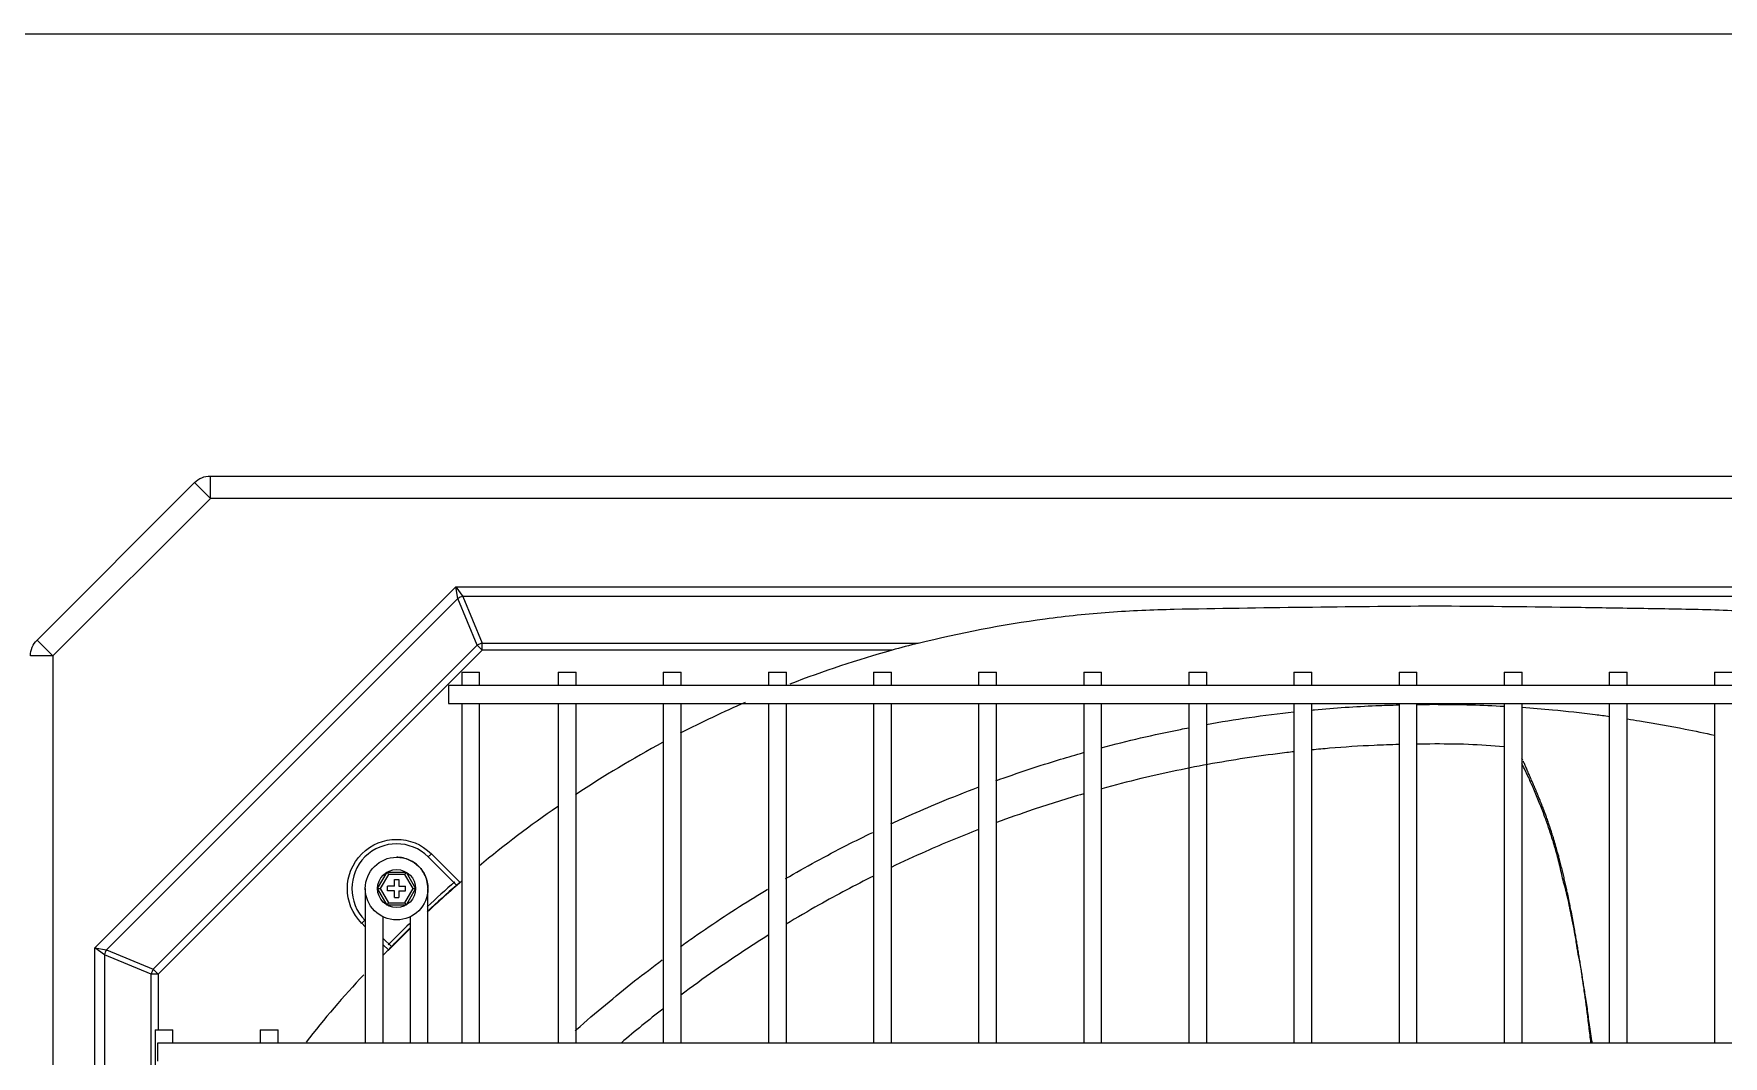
# Model space of a CAD drawing. Header units: millimetres. Extents: x 0 to 504600, y 0 to 118800.
# Drawn here: x 435575 to 435952.6, y 47969.8 to 48198.4 of the extents above; entities that cross this region are included whole.
import ezdxf

# ---------------------------------------------------------------- set-up
doc = ezdxf.new("R2010")
doc.units = ezdxf.units.MM
doc.header["$LTSCALE"] = 200
doc.layers.add('LG-AIRCON', color=240, linetype='Continuous')

# ---------------------------------------------------------------- blocks, each defined once
blk = doc.blocks.new('UXB+UXB')
at = {"layer": 'LG-AIRCON', "color": 0}
for p, q in [((-580.02, 760), (579.55, 760)), ((-580.02, 755), (-580.02, 760)), ((-618.77, 723.32), (-583.56, 758.54)), ((-580.02, 755), (-583.56, 758.54)), ((-580.02, 755), (-615.24, 719.79)), ((579.55, 755), (-580.02, 755)), ((-605.83, 654.49), (-525.12, 735.21)), ((-525.12, 735.21), (526.45, 735.21)), ((-524.69, 732.63), (-525.12, 735.21)), ((-525.12, 735.21), (-523.59, 733.09)), ((-523.59, 733.09), (-519.25, 722.61)), ((524.93, 733.09), (-523.59, 733.09)), ((-524.69, 732.63), (-603.26, 654.07)), ((-520.35, 722.16), (-524.69, 732.63)), ((-615.24, 719.79), (-618.77, 723.32)), ((-592.78, 649.73), (-520.35, 722.16)), ((-519.25, 721.06), (-520.35, 722.16)), ((-519.25, 722.61), (-421.79, 722.61)), ((-519.25, 721.06), (-519.25, 722.61)), ((-615.24, 719.79), (-620.23, 719.79)), ((-615.24, 719.79), (-615.24, 40.68)), ((-519.25, 721.06), (-591.68, 648.63)), ((-427.63, 721.06), (-519.25, 721.06)), ((-523.82, 716.17), (-519.82, 716.17)), ((-523.82, 716.17), (-523.82, 713.17)), ((-519.82, 713.17), (-519.82, 716.17)), ((-502.25, 716.17), (-498.25, 716.17)), ((-502.25, 716.17), (-502.25, 713.17)), ((-498.25, 713.17), (-498.25, 716.17)), ((-478.76, 716.17), (-478.76, 713.17)), ((-478.76, 716.17), (-474.76, 716.17)), ((-474.76, 713.17), (-474.76, 716.17)), ((-455.26, 716.17), (-455.26, 713.17)), ((-455.26, 716.17), (-451.26, 716.17)), ((-451.26, 713.17), (-451.26, 716.17)), ((-431.76, 716.17), (-431.76, 713.17)), ((-431.76, 716.17), (-427.76, 716.17)), ((-427.76, 713.17), (-427.76, 716.17)), ((-408.27, 716.17), (-404.27, 716.17)), ((-408.27, 716.17), (-408.27, 713.17)), ((-404.27, 713.17), (-404.27, 716.17)), ((-384.77, 716.17), (-380.77, 716.17)), ((-384.77, 716.17), (-384.77, 713.17)), ((-380.77, 713.17), (-380.77, 716.17)), ((-361.27, 716.17), (-357.28, 716.17)), ((-361.27, 716.17), (-361.27, 713.17)), ((-357.28, 713.17), (-357.28, 716.17)), ((-337.78, 716.17), (-333.78, 716.17)), ((-337.78, 716.17), (-337.78, 713.17)), ((-333.78, 713.17), (-333.78, 716.17)), ((-314.28, 716.17), (-314.28, 713.17)), ((-314.28, 716.17), (-310.28, 716.17)), ((-310.28, 713.17), (-310.28, 716.17)), ((-290.79, 716.17), (-286.79, 716.17)), ((-290.79, 716.17), (-290.79, 713.17)), ((-286.79, 713.17), (-286.79, 716.17)), ((-267.29, 716.17), (-263.29, 716.17)), ((-267.29, 716.17), (-267.29, 713.17)), ((-263.29, 713.17), (-263.29, 716.17)), ((-243.79, 716.17), (-243.79, 713.17)), ((-243.79, 716.17), (-239.79, 716.17)), ((-526.82, 713.17), (-526.82, 711.17)), ((527.73, 713.17), (-526.82, 713.17)), ((-526.82, 711.17), (-526.82, 709.17)), ((-526.82, 709.17), (527.73, 709.17)), ((-523.82, 709.17), (-523.82, 633.18)), ((-519.82, 633.18), (-519.82, 709.17)), ((-502.25, 709.17), (-502.25, 633.18)), ((-498.25, 633.18), (-498.25, 709.17)), ((-478.76, 709.17), (-478.76, 633.18)), ((-474.76, 633.18), (-474.76, 709.17)), ((-455.26, 709.17), (-455.26, 633.18)), ((-451.26, 633.18), (-451.26, 709.17)), ((-431.76, 709.17), (-431.76, 633.18)), ((-427.76, 633.18), (-427.76, 709.17)), ((-408.27, 709.17), (-408.27, 633.18)), ((-404.27, 633.18), (-404.27, 709.17)), ((-384.77, 709.17), (-384.77, 633.18)), ((-380.77, 633.18), (-380.77, 709.17)), ((-361.27, 709.17), (-361.27, 633.18)), ((-357.28, 633.18), (-357.28, 709.17)), ((-337.78, 709.17), (-337.78, 633.18)), ((-333.78, 633.18), (-333.78, 709.17)), ((-314.28, 709.17), (-314.28, 633.18)), ((-310.28, 633.18), (-310.28, 709.17)), ((-290.79, 709.17), (-290.79, 633.18)), ((-286.79, 633.18), (-286.79, 709.17)), ((-267.29, 709.17), (-267.29, 633.18)), ((-263.29, 633.18), (-263.29, 709.17)), ((-243.79, 709.17), (-243.79, 633.18)), ((-530.61, 675.54), (-531.32, 674.83)), ((-525, 668.51), (-531.32, 674.83)), ((-530.61, 675.54), (-524.24, 669.17)), ((-542.64, 667.76), (-540.51, 671.44)), ((-540.22, 670.94), (-542.06, 667.76)), ((-540.51, 671.44), (-540.22, 670.94)), ((-540.51, 671.44), (-536.26, 671.44)), ((-536.55, 670.94), (-540.22, 670.94)), ((-538.89, 669.76), (-537.89, 669.76)), ((-538.89, 668.26), (-538.89, 669.76)), ((-537.89, 669.76), (-537.89, 668.26)), ((-536.55, 670.94), (-536.26, 671.44)), ((-534.71, 667.76), (-536.55, 670.94)), ((-536.26, 671.44), (-534.14, 667.76)), ((-545.39, 667.74), (-545.39, 653.84)), ((-542.64, 667.76), (-542.06, 667.76)), ((-540.51, 664.08), (-542.64, 667.76)), ((-542.06, 667.76), (-540.22, 664.58)), ((-538.89, 668.26), (-540.39, 668.26)), ((-540.39, 667.26), (-540.39, 668.26)), ((-538.89, 667.26), (-540.39, 667.26)), ((-538.89, 665.76), (-538.89, 667.26)), ((-538.89, 665.76), (-537.89, 665.76)), ((-537.89, 668.26), (-536.39, 668.26)), ((-537.89, 667.26), (-537.89, 665.76)), ((-537.89, 667.26), (-536.39, 667.26)), ((-536.55, 664.58), (-534.71, 667.76)), ((-536.39, 667.26), (-536.39, 668.26)), ((-534.14, 667.76), (-536.26, 664.08)), ((-534.71, 667.76), (-534.14, 667.76)), ((-531.39, 653.84), (-531.39, 667.6)), ((-541.38, 653.84), (-541.38, 661.44)), ((-540.51, 664.08), (-540.22, 664.58)), ((-536.26, 664.08), (-540.51, 664.08)), ((-540.22, 664.58), (-536.55, 664.58)), ((-536.55, 664.58), (-536.26, 664.08)), ((-535.39, 661.44), (-535.39, 653.84)), ((-546.16, 659.99), (-545.46, 660.69)), ((-545.39, 659.21), (-546.16, 659.99)), ((-545.46, 660.69), (-545.39, 660.62)), ((-605.83, 163.94), (-605.83, 654.49)), ((-605.83, 654.49), (-603.26, 654.07)), ((-603.71, 652.97), (-605.83, 654.49)), ((-603.26, 654.07), (-592.78, 649.73)), ((-545.38, 653.84), (-545.38, 651.01)), ((-541.38, 656.62), (-539.54, 654.77)), ((-540.23, 654.06), (-541.38, 655.21)), ((-541.38, 651.01), (-541.38, 653.84)), ((-535.39, 656.06), (-535.39, 641.43)), ((-531.39, 641.43), (-531.39, 656.06)), ((-593.24, 648.63), (-603.71, 652.97)), ((-603.71, 652.97), (-603.71, 165.46)), ((-591.68, 648.63), (-592.78, 649.73)), ((-545.39, 651.01), (-545.39, 647.35)), ((-545.38, 651.01), (-545.38, 651.01)), ((-541.39, 651.01), (-541.39, 651.01)), ((-541.39, 651.01), (-541.39, 651.01)), ((-541.38, 647.35), (-541.38, 651.01)), ((-593.24, 561.84), (-593.24, 648.63)), ((-591.68, 648.63), (-593.24, 648.63)), ((-591.68, 648.63), (-591.68, 636.18)), ((-545.38, 647.35), (-545.38, 644.52)), ((-541.38, 644.52), (-541.38, 647.35)), ((-545.39, 644.52), (-545.39, 633.18)), ((-541.38, 633.18), (-541.38, 644.52)), ((-535.39, 644.52), (-535.39, 633.18)), ((-531.39, 633.18), (-531.39, 644.52)), ((-592.38, 636.18), (-588.38, 636.18)), ((-592.38, 636.18), (-592.38, 182.25)), ((-588.38, 633.18), (-588.38, 636.18)), ((-568.88, 636.18), (-564.88, 636.18)), ((-568.88, 636.18), (-568.88, 633.18)), ((-564.88, 633.18), (-564.88, 636.18)), ((-591.81, 633.18), (-591.81, 631.18)), ((590.91, 633.18), (-591.81, 633.18)), ((-591.81, 631.18), (-591.81, 629.18)), ((-498.25, 633.25), (-498.14, 633.18))]:
    blk.add_line(p, q, dxfattribs=at)
for radius in [7, 4.25, 4.25]:
    blk.add_circle((-538.39, 667.76), radius, dxfattribs=at)
at = {"layer": 'LG-AIRCON', "color": 0, "extrusion": (0, 0, -1)}
for centre, radius, start, end in [((580.02, 755), 5, 45, 90), ((615.24, 719.79), 5, 0, 45), ((538.39, 667.76), 11, 315, 135)]:
    blk.add_arc(centre, radius, start, end, dxfattribs=at)
at = {"layer": 'LG-AIRCON', "color": 0}
blk.add_arc((-538.39, 667.76), 10, 45, 225, dxfattribs=at)
for centre, major_axis in [((-523.59, 731.53), (-2.03, -0.84)), ((-519.25, 721.06), (-2.03, -0.84)), ((-602.16, 652.97), (-0.84, -2.03)), ((-591.68, 648.63), (-0.84, -2.03))]:
    blk.add_ellipse(centre, major_axis=major_axis, ratio=0.678598, start_param=4.438375, end_param=4.986403, dxfattribs=at)
for points, knots in [([(-421.79, 722.61), (-412.42, 724.98), (-402.96, 726.8), (-388.66, 728.71), (-383.87, 729.21), (-374.24, 729.92), (-369.41, 730.12), (-354.86, 730.44), (-345.15, 730.56), (-325.72, 730.81), (-316.01, 730.9), (-306.28, 730.97)], [0, 0, 0, 0, 0.25, 0.25, 0.375, 0.375, 0.5, 0.5, 0.75, 0.75, 1, 1, 1, 1]), ([(-306.28, 730.97), (-296.31, 730.9), (-286.34, 730.81), (-271.39, 730.61), (-266.4, 730.54), (-256.43, 730.37), (-251.45, 730.3), (-241.48, 730.06), (-236.49, 729.82), (-226.61, 729.01), (-221.71, 728.45), (-207.16, 726.37), (-197.64, 724.44), (-188.29, 721.97)], [0, 0, 0, 0, 0.25, 0.25, 0.375, 0.375, 0.5, 0.5, 0.625, 0.625, 0.75, 0.75, 1, 1, 1, 1]), ([(-357.32, 704.46), (-354.15, 705.03), (-347.66, 706.08), (-341.13, 706.9), (-337.79, 707.26)], [0, 0, 0, 0, 0.489245, 1, 1, 1, 1]), ([(-333.79, 707.67), (-333.59, 707.69), (-328.82, 708.14), (-322.32, 708.6), (-316.01, 708.79), (-314.29, 708.83)], [0, 0, 0, 0, 0.030504, 0.735974, 1, 1, 1, 1]), ([(-306.58, 708.96), (-303.75, 708.93), (-298.47, 708.89), (-293.2, 708.66), (-290.76, 708.52)], [0, 0, 0, 0, 0.537477, 1, 1, 1, 1]), ([(-286.77, 708.28), (-284.5, 708.12), (-279.04, 707.68), (-272.54, 706.97), (-268.3, 706.41), (-267.24, 706.26)], [0, 0, 0, 0, 0.346789, 0.837259, 1, 1, 1, 1]), ([(-380.85, 699.24), (-375.01, 700.79), (-368.49, 702.31), (-361.92, 703.6), (-361.29, 703.73)], [0, 0, 0, 0, 0.904429, 1, 1, 1, 1]), ([(-263.24, 705.68), (-262.33, 705.55), (-258, 704.87), (-251.49, 703.7), (-245.92, 702.52), (-243.74, 702.03)], [0, 0, 0, 0, 0.138987, 0.661876, 1, 1, 1, 1]), ([(-314.3, 699.97), (-316.15, 699.92), (-321.33, 699.73), (-327.82, 699.31), (-332.46, 698.89), (-333.78, 698.76)], [0, 0, 0, 0, 0.282463, 0.794994, 1, 1, 1, 1]), ([(-290.79, 699.44), (-293.47, 699.69), (-299.04, 700.07), (-305.51, 700.1), (-309.33, 700.06), (-310.29, 700.05)], [0, 0, 0, 0, 0.406262, 0.849224, 1, 1, 1, 1]), ([(-404.39, 691.88), (-399.61, 693.6), (-393.11, 695.75), (-386.54, 697.67), (-384.84, 698.15)], [0, 0, 0, 0, 0.74118, 1, 1, 1, 1]), ([(-337.78, 698.34), (-338.31, 698.28), (-344.39, 697.58), (-355.78, 695.89), (-369.57, 693.01), (-377.84, 690.89), (-380.76, 690.08)], [0, 0, 0, 0, 0.037241, 0.424432, 0.796492, 1, 1, 1, 1]), ([(-271.1, 633.17), (-271.13, 633.36), (-271.33, 634.96), (-271.73, 636.99), (-272.01, 639.62), (-272.33, 642.12), (-272.79, 644.76), (-273.14, 646.99), (-273.4, 648.84), (-273.67, 650.52), (-274.14, 652.54), (-274.48, 654.66), (-274.77, 656.61), (-275.11, 658.6), (-275.73, 661.49), (-276.17, 663.82), (-276.94, 667.33), (-277.58, 669.37), (-278.09, 671.73), (-278.49, 673.54), (-278.96, 675.36), (-279.39, 676.83), (-279.67, 677.78), (-279.94, 678.68), (-280.35, 679.91), (-280.95, 681.72), (-282.16, 685.12), (-283.68, 688.87), (-285.24, 692.44), (-286.14, 694.23), (-286.61, 695.22), (-286.77, 695.62), (-286.8, 695.71)], [0, 0, 0, 0, 0.008371, 0.069424, 0.094367, 0.121283, 0.179384, 0.232883, 0.253705, 0.270958, 0.305551, 0.345961, 0.367488, 0.389621, 0.435291, 0.515912, 0.532189, 0.589294, 0.613481, 0.639638, 0.667776, 0.697453, 0.714276, 0.72148, 0.744733, 0.767084, 0.80554, 0.900316, 0.940461, 0.976172, 0.994503, 1, 1, 1, 1]), ([(-271.36, 633.18), (-271.4, 633.48), (-271.5, 634.39), (-271.65, 635.59), (-271.84, 637.11), (-272.01, 638.48), (-272.2, 640), (-272.38, 641.37), (-272.56, 642.72), (-272.77, 644.2), (-272.95, 645.51), (-273.16, 646.97), (-273.33, 648.13), (-273.55, 649.58), (-273.75, 650.87), (-273.98, 652.31), (-274.19, 653.6), (-274.4, 654.89), (-274.62, 656.19), (-274.84, 657.48), (-275.04, 658.61), (-275.27, 659.87), (-275.48, 660.98), (-275.74, 662.35), (-275.95, 663.44), (-276.22, 664.79), (-276.44, 665.86), (-276.7, 667.07), (-276.93, 668.13), (-277.2, 669.32), (-277.47, 670.51), (-277.72, 671.56), (-277.98, 672.61), (-278.24, 673.65), (-278.51, 674.68), (-278.79, 675.7), (-279.07, 676.7), (-279.35, 677.69), (-279.64, 678.64), (-279.94, 679.62), (-280.25, 680.58), (-280.52, 681.42), (-280.8, 682.24), (-281.12, 683.17), (-281.45, 684.09), (-281.75, 684.88), (-282.04, 685.66), (-282.34, 686.42), (-282.68, 687.29), (-282.99, 688.03), (-283.28, 688.75), (-283.54, 689.36), (-283.79, 689.97), (-284.08, 690.64), (-284.36, 691.31), (-284.65, 691.96), (-284.87, 692.48), (-285.11, 693.03), (-285.31, 693.49), (-285.54, 694.03), (-285.72, 694.44), (-285.93, 694.91), (-286.11, 695.32), (-286.26, 695.67), (-286.43, 696.05), (-286.49, 696.2), (-286.52, 696.25)], [0, 0, 0, 0, 0.011806, 0.035618, 0.047525, 0.071337, 0.089197, 0.107056, 0.124916, 0.142775, 0.166588, 0.178494, 0.202307, 0.214213, 0.238026, 0.255886, 0.273745, 0.291605, 0.309464, 0.327324, 0.345183, 0.357089, 0.380902, 0.392808, 0.416621, 0.428527, 0.45234, 0.464246, 0.482106, 0.499965, 0.517825, 0.535684, 0.547591, 0.56545, 0.58331, 0.595216, 0.613075, 0.630935, 0.642841, 0.660701, 0.67856, 0.690467, 0.702373, 0.720232, 0.738092, 0.749998, 0.761905, 0.779764, 0.79167, 0.80953, 0.821436, 0.833343, 0.845249, 0.857155, 0.875015, 0.886921, 0.898827, 0.910734, 0.92264, 0.934546, 0.946453, 0.958359, 0.970265, 0.982172, 0.994078, 1, 1, 1, 1]), ([(-427.9, 682.22), (-426.59, 682.83), (-423, 684.47), (-416.51, 687.25), (-411.29, 689.32), (-408.38, 690.41)], [0, 0, 0, 0, 0.204884, 0.559596, 1, 1, 1, 1]), ([(-384.76, 688.95), (-388.53, 687.86), (-395.04, 685.82), (-401.54, 683.51), (-404.28, 682.5)], [0, 0, 0, 0, 0.58019, 1, 1, 1, 1]), ([(-502.33, 686.1), (-502.37, 686.07), (-502.41, 686.05), (-508.48, 681.86), (-514.31, 677.46), (-519.95, 672.8)], [0, 0, 0, 0, 0.006395, 0.006395, 1, 1, 1, 1]), ([(-451.42, 669.99), (-449.18, 671.29), (-444.66, 673.83), (-438.14, 677.27), (-433.87, 679.39), (-431.91, 680.33)], [0, 0, 0, 0, 0.352089, 0.704456, 1, 1, 1, 1]), ([(-408.28, 680.97), (-412.22, 679.44), (-418.74, 676.73), (-425.24, 673.73), (-427.8, 672.5)], [0, 0, 0, 0, 0.605591, 1, 1, 1, 1]), ([(-531.39, 667.77), (-531.39, 668.38), (-531.54, 669.51), (-532.3, 671.45), (-533.72, 673.17), (-535.6, 674.27), (-537.14, 674.69), (-538, 674.76), (-538.35, 674.75)], [0, 0, 0, 0, 0.164287, 0.313707, 0.566616, 0.76053, 0.902583, 1, 1, 1, 1]), ([(-431.81, 670.54), (-435.86, 668.51), (-442.39, 665.05), (-448.87, 661.27), (-451.33, 659.79)], [0, 0, 0, 0, 0.619127, 1, 1, 1, 1]), ([(-474.94, 654.79), (-473.92, 655.52), (-470.68, 657.81), (-465.17, 661.54), (-459.66, 665.05), (-456.41, 667.04), (-455.44, 667.62)], [0, 0, 0, 0, 0.160934, 0.509713, 0.854631, 1, 1, 1, 1]), ([(-455.34, 657.32), (-459.34, 654.81), (-465.89, 650.47), (-472.35, 645.79), (-474.88, 643.89)], [0, 0, 0, 0, 0.605389, 1, 1, 1, 1]), ([(-498.48, 635.95), (-498.37, 636.05), (-496.14, 638.03), (-491.75, 641.81), (-485.37, 646.98), (-481.09, 650.26), (-479.02, 651.8)], [0, 0, 0, 0, 0.017533, 0.356451, 0.69177, 1, 1, 1, 1])]:
    blk.add_open_spline(points, degree=3, knots=knots, dxfattribs=at)
for points in [[(-421.79, 722.61), (-423.71, 722.13), (-425.67, 721.6), (-427.63, 721.06)], [(-427.63, 721.06), (-435.39, 718.89), (-443.01, 716.37), (-450.48, 713.48)], [(-460.47, 709.37), (-465.36, 707.23), (-470.2, 704.93), (-474.97, 702.48)], [(-310.29, 708.91), (-309.05, 708.93), (-307.82, 708.94), (-306.58, 708.96)], [(-478.92, 700.4), (-485.58, 696.81), (-492.1, 692.91), (-498.39, 688.75)], [(-286.6, 696.45), (-286.67, 696.58), (-286.74, 696.7), (-286.8, 696.81)], [(-523.85, 669.38), (-526.46, 667.14), (-529.02, 664.84), (-531.54, 662.48)], [(-525.37, 669.25), (-527.45, 667.44), (-529.5, 665.59), (-531.53, 663.71)], [(-524.84, 668.64), (-527.07, 666.71), (-529.26, 664.73), (-531.42, 662.71)], [(-525, 668.51), (-527.17, 666.62), (-529.31, 664.68), (-531.42, 662.71)], [(-524.24, 669.17), (-524.49, 668.95), (-524.74, 668.73), (-525, 668.51)], [(-535.52, 659.91), (-537.11, 658.36), (-538.69, 656.79), (-540.25, 655.19)], [(-535.53, 658.67), (-537.12, 657.12), (-538.69, 655.54), (-540.25, 653.93)], [(-535.41, 658.89), (-536.85, 657.49), (-538.27, 656.07), (-539.68, 654.63)], [(-535.41, 658.89), (-536.8, 657.54), (-538.18, 656.16), (-539.54, 654.77)], [(-540.75, 653.52), (-541, 653.27), (-541.25, 653.03), (-541.5, 652.78)], [(-540.23, 654.06), (-540.41, 653.88), (-540.58, 653.7), (-540.75, 653.52)], [(-539.54, 654.77), (-539.77, 654.53), (-540, 654.3), (-540.23, 654.06)], [(-545.72, 648.47), (-550.29, 643.65), (-554.58, 638.63), (-558.6, 633.42)], [(-478.89, 640.82), (-482.01, 638.39), (-485.09, 635.88), (-488.13, 633.28)]]:
    blk.add_open_spline(points, degree=3, dxfattribs=at)

msp = doc.modelspace()

# ---------------------------------------------------------------- linework, layer by layer
at = {"layer": 'LG-AIRCON', "color": 8}
msp.add_lwpolyline([(434234.22, 48198.42), (436914.22, 48198.42), (436914.22, 47238.42), (434234.22, 47238.42)], close=True, dxfattribs=at)

# ---------------------------------------------------------------- block references
at = {"layer": 'LG-AIRCON', "color": 50}
msp.add_blockref('UXB+UXB', (436194.45, 47339.54), dxfattribs=at)

doc.saveas('drawing.dxf')
